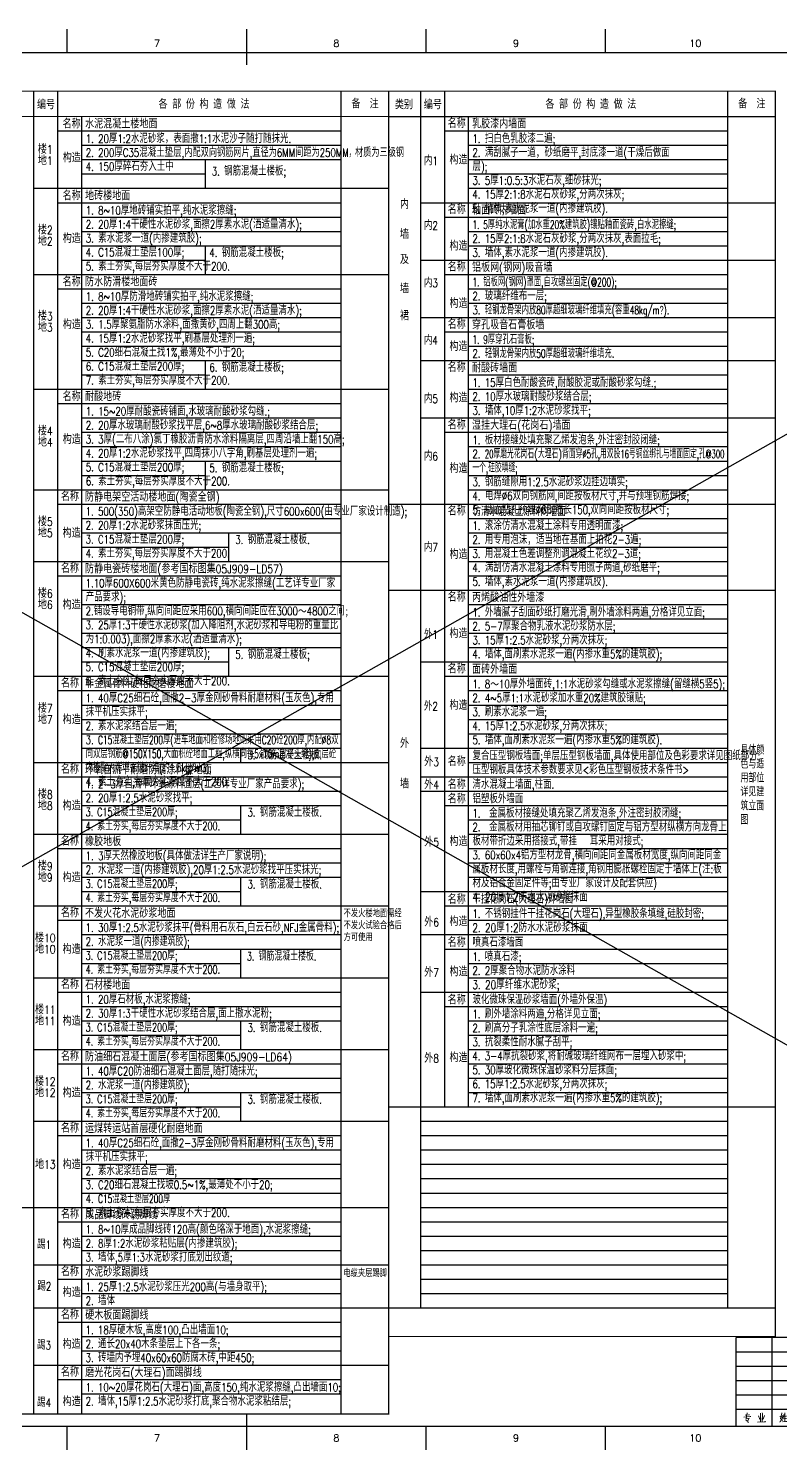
# Model space of a CAD drawing. Header units: millimetres. Extents: x 272502 to 382320, y 153465 to 264763.
# Drawn here: x 320675 to 352103, y 205313 to 264763 of the extents above; entities that cross this region are included whole.
import ezdxf
from ezdxf.enums import TextEntityAlignment as Align

# ---------------------------------------------------------------- set-up
doc = ezdxf.new("R2010")
doc.units = ezdxf.units.MM
doc.header["$LTSCALE"] = 1000
doc.layers.get('0').update_dxf_attribs({"color": 8})
for name, color, linetype in [('-人员定位', 6, 'Continuous'), ('HQ2', 8, 'Continuous'), ('PUB_TEXT', 8, 'Continuous'), ('工程做法表', 8, 'Continuous')]:
    doc.layers.add(name, color=color, linetype=linetype)
doc.styles.add('BIGFONT', font='geditxt.shx', dxfattribs={"bigfont": 'hztxt.shx'})
doc.styles.add('HZ', font='geditxt.shx', dxfattribs={"width": 0.75, "bigfont": 'hzfs_1.shx'})
doc.styles.get("Standard").update_dxf_attribs({"font": 'txt', "bigfont": 'gbcbig.shx'})

# ---------------------------------------------------------------- blocks, each defined once
blk = doc.blocks.new('GEDI_WK_A11')
at = {"color": 3}
for p, q in [((450, 584), (450, 594)), ((525, 584), (525, 594)), ((600, 584), (600, 594)), ((675, 584), (675, 594)), ((450, 0), (450, 10)), ((525, 0), (525, 10)), ((600, 0), (600, 10)), ((675, 0), (675, 10))]:
    blk.add_line(p, q, dxfattribs=at)
blk.add_lwpolyline([(0, 0, 0.1, 0.1, 0), (1050, 0, 0.1, 0.1, 0), (1050, 594, 0.1, 0.1, 0), (0, 594, 0.1, 0.1, 0)], format="xyseb", close=True, dxfattribs=at)
for points in [[(525, 579, 0.5, 0.5, 0), (525, 594, 0.5, 0.5, 0)], [(525, 0, 0.5, 0.5, 0), (525, 15, 0.5, 0.5, 0)]]:
    blk.add_lwpolyline(points, format="xyseb", dxfattribs=at)
blk.add_lwpolyline([(25, 10), (1040, 10), (1040, 584), (25, 584)], close=True, dxfattribs=at)
for s, p in [('7', (487.5, 588)), ('8', (562.5, 588)), ('9', (637.5, 588)), ('10', (712.5, 588)), ('7', (487.5, 5)), ('8', (562.5, 5)), ('9', (637.5, 5)), ('10', (712.5, 5))]:
    blk.add_text(s, height=3, dxfattribs=at).set_placement(p, align=Align.MIDDLE)
blk = doc.blocks.new('GEDI_HQ2_2012')
at = {"layer": 'HQ2', "color": 2}
for p, q in [((0, 37), (-65, 37)), ((-65, 0), (-65, 37)), ((-50, 0), (-50, 37)), ((-35, 0), (-35, 37)), ((-15, 0), (-15, 37)), ((0, 0), (0, 37)), ((-65, 31), (0, 31)), ((-65, 25), (0, 25)), ((-65, 19), (0, 19)), ((-65, 13), (0, 13)), ((-65, 7), (0, 7)), ((0, 0), (0, 7)), ((-65, 0), (0, 0))]:
    blk.add_line(p, q, dxfattribs=at)
at = {"layer": 'HQ2', "color": 7, "lineweight": 0}
for points in [[(-61.84, 3.75), (-58.95, 3.96), (-59.09, 3.99), (-59.26, 3.96)], [(-61.32, 4.51), (-59.5, 4.74), (-59.61, 4.74), (-59.81, 4.67)], [(-60.48, 5.59), (-60.45, 5.32), (-60.68, 4.06), (-60.94, 2.94), (-61, 3), (-59.61, 3.24), (-59.64, 3.34), (-60.33, 1.98)], [(-60.97, 2.42), (-60.62, 2.15), (-60.39, 1.98), (-60.13, 1.81), (-59.99, 1.67), (-59.9, 1.5)], [(-56.1, 1.64), (-52.83, 1.81), (-52.98, 1.84), (-53.3, 1.77)], [(-55.7, 4.3), (-55.3, 3.17), (-55.24, 2.8)], [(-54.89, 5.32), (-54.83, 5.02), (-54.83, 1.71)], [(-54.16, 5.56), (-54.1, 5.29), (-54.16, 1.74)], [(-53.24, 4.44), (-53.3, 3.99), (-53.67, 3.34), (-54.13, 2.66)], [(-45.7, 4.4), (-45.7, 4.26), (-45.81, 3.69), (-45.9, 3.24), (-45.95, 2.94), (-46.07, 2.69), (-46.25, 2.39), (-46.42, 2.12), (-46.62, 1.84), (-46.85, 1.57)], [(-46.82, 3.96), (-45.72, 4.09)], [(-46.04, 5.53), (-46.04, 5.36), (-46.48, 3), (-46.3, 2.9), (-46.1, 2.73), (-45.92, 2.59), (-45.78, 2.42), (-45.7, 2.25)], [(-45.75, 1.81), (-43.72, 1.91), (-43.93, 1.94), (-44.27, 1.88)], [(-45.12, 4.88), (-45.12, 4.64), (-45.26, 3.99), (-45.4, 3.58), (-45.58, 3.21)], [(-45.29, 3), (-44.07, 3.17), (-44.22, 3.17), (-44.36, 3.11)], [(-45.17, 3.96), (-44.02, 4.06), (-44.1, 4.09), (-44.27, 4.06)], [(-44.71, 5.53), (-44.68, 5.32), (-44.74, 1.88)], [(-39.56, 4.64), (-39.47, 4.61), (-38.17, 4.84), (-38.25, 4.91), (-38.49, 4.57), (-38.74, 4.2), (-39.01, 3.89), (-39.3, 3.58), (-39.62, 3.27), (-39.96, 2.97), (-40.34, 2.69), (-40.4, 2.66), (-40.63, 2.52), (-40.86, 2.36)], [(-39.15, 5.7), (-39.18, 5.46), (-39.53, 4.91), (-39.73, 4.57), (-39.96, 4.26), (-40.25, 3.92), (-40.54, 3.69)], [(-39.88, 4.26), (-39.82, 4.23), (-39.5, 3.92), (-39.47, 3.75), (-39.59, 3.99)], [(-39.73, 3.04), (-39.67, 2.94), (-39.62, 2.08), (-39.59, 1.98), (-39.59, 1.37), (-39.62, 1.64), (-39.62, 1.74), (-38.19, 1.91), (-38.22, 1.91), (-38.37, 1.91), (-38.22, 3.17), (-38.17, 3.11), (-38.25, 3.07), (-39.64, 2.87)], [(-27.95, 4.37), (-27.98, 4.2), (-28.44, 3.58), (-28.47, 3.51), (-28.7, 3.21), (-29.11, 2.83), (-29.31, 2.66), (-29.51, 2.49)], [(-28.5, 5.49), (-28.53, 5.26), (-28.76, 4.74), (-28.96, 4.33), (-29.2, 3.99)], [(-28.99, 1.61), (-26.79, 1.77), (-26.93, 1.77), (-27.25, 1.74)], [(-28.73, 4.81), (-27.89, 4.91)], [(-28.62, 2.66), (-28.47, 2.22), (-28.47, 2.01), (-28.5, 2.29)], [(-28.53, 4.78), (-28.33, 4.26)], [(-27.57, 3.27), (-28.5, 3.14)], [(-28.07, 2.94), (-27.95, 2.42), (-28.01, 2.15), (-28.01, 2.52)], [(-28.01, 4.13), (-26.85, 2.83), (-26.38, 2.83), (-26.85, 2.87), (-27.08, 3.11)], [(-27.43, 5.49), (-27.4, 5.32), (-27.75, 4.37)], [(-27.34, 2.9), (-27.34, 2.66), (-27.69, 1.71)], [(-27.6, 4.71), (-26.56, 4.88)], [(-27.28, 4.67), (-27.02, 4.13)], [(-22.07, 4.64), (-21.98, 4.61), (-20.68, 4.84), (-20.76, 4.91), (-20.99, 4.57), (-21.26, 4.2), (-21.52, 3.89), (-21.81, 3.58), (-22.12, 3.27), (-22.47, 2.97), (-22.85, 2.69), (-22.91, 2.66), (-23.14, 2.52), (-23.37, 2.36)], [(-21.66, 5.7), (-21.69, 5.46), (-22.04, 4.91), (-22.24, 4.57), (-22.47, 4.26), (-22.76, 3.92), (-23.05, 3.69)], [(-22.39, 4.26), (-22.33, 4.23), (-22.01, 3.92), (-21.98, 3.75), (-22.1, 3.99)], [(-22.24, 3.04), (-22.18, 2.94), (-22.12, 2.08), (-22.1, 1.98), (-22.1, 1.37), (-22.12, 1.64), (-22.12, 1.74), (-20.71, 1.91), (-20.74, 1.91), (-20.88, 1.91), (-20.74, 3.17), (-20.68, 3.11), (-20.76, 3.07), (-22.15, 2.87)], [(-11.41, 5.19), (-11.35, 4.84), (-11.32, 4.09), (-11.29, 3.31), (-11.29, 3.21), (-11.29, 2.66), (-11.29, 1.94), (-11.29, 2.18), (-10.17, 2.39), (-9.93, 2.15), (-9.87, 2.46), (-9.87, 2.87), (-9.84, 3.65), (-9.82, 4.47), (-9.82, 5.15), (-9.79, 5.05), (-11.32, 4.81)], [(-11.29, 3.58), (-10.17, 3.79), (-10.28, 3.82), (-10.54, 3.69)], [(-6.17, 2.63), (-4.37, 2.9), (-4.46, 2.94), (-4.57, 2.83)], [(-5.5, 2.42), (-5.53, 2.25), (-5.76, 1.91), (-5.97, 1.67), (-6.17, 1.5)], [(-6.08, 4.57), (-4.37, 4.78)], [(-5.62, 5.49), (-5.56, 5.29), (-5.56, 2.73)], [(-5.53, 3.99), (-5.01, 4.09)], [(-5.5, 3.41), (-5.04, 3.51)], [(-5.04, 2.52), (-4.72, 2.12), (-4.72, 1.94), (-4.83, 2.25)], [(-4.8, 5.7), (-4.75, 5.49), (-4.83, 2.83)], [(-4.14, 5.22), (-4.05, 4.84), (-4.05, 4.09), (-4.08, 3.27), (-4.14, 2.76), (-4.28, 2.22), (-4.46, 1.88), (-4.78, 1.37)], [(-4.08, 3.07), (-4.02, 3.07), (-3.56, 3.17)], [(-4.05, 4.81), (-3.18, 4.98), (-3.27, 5.08), (-3.27, 4.03), (-3.27, 3.96), (-3.24, 2.42), (-3.27, 1.84), (-3.3, 1.5), (-3.33, 1.4), (-3.76, 1.84), (-3.36, 1.54)], [(-4.02, 3.96), (-3.53, 4.06)]]:
    blk.add_lwpolyline(points, dxfattribs=at)
blk.add_text('112233', height=0.0001).set_placement((-22.1, 1.74))

msp = doc.modelspace()

# ---------------------------------------------------------------- linework, layer by layer
at = {"layer": '-人员定位'}
for p, q in [((277294.7, 205337.7), (382294.7, 264737.7)), ((277294.7, 264737.7), (382294.7, 205337.7))]:
    msp.add_line(p, q, dxfattribs=at)
at = {"layer": '工程做法表'}
for p, q in [((328057.8, 259279.4), (328057.8, 258079.4)), ((328065.7, 255679.4), (328065.7, 254479.4)), ((328065.7, 250879.4), (328065.7, 249679.4)), ((328065.7, 246679.4), (328065.7, 245479.4)), ((329029.9, 243679.4), (329029.9, 242479.4)), ((329029.9, 238879.4), (329029.9, 237679.4)), ((329540.6, 234679.4), (329540.6, 234079.4)), ((329540.6, 232279.4), (329540.6, 231079.4)), ((329540.6, 229279.4), (329540.6, 228079.4)), ((329540.6, 226279.4), (329540.6, 225079.4)), ((329540.6, 223279.4), (329540.6, 222079.4)), ((329540.6, 220279.4), (329540.6, 219079.4))]:
    msp.add_line(p, q, dxfattribs=at)
at = {"layer": '工程做法表', "const_width": 50}
for points in [[(281794.7, 262143.1), (325249, 262143.1)], [(281794.7, 262143.1), (335723.3, 262143.1), (335723.3, 206843.1), (319560.3, 206843.1)], [(281794.7, 262143.1), (335723.3, 262143.1), (335723.3, 206843.1), (319560.3, 206843.1)], [(297957.8, 262143.1), (351886.4, 262143.1), (351886.4, 210079.4), (335723.3, 210079.4)], [(297957.8, 262143.1), (351886.4, 262143.1), (351883.6, 211279.4), (335723.3, 211279.4)], [(319553.9, 261079.4), (335723.3, 261079.4)], [(335716.9, 261079.4), (351886.4, 261079.4)]]:
    msp.add_lwpolyline(points, dxfattribs=at)
at = {"layer": '工程做法表'}
for points in [[(320891.8, 262143.1), (320891.8, 206843.1)], [(321891.8, 262143.1), (321891.8, 206843.1)], [(333722, 262143.1), (333722, 206843.1)], [(337055.9, 262143.1), (337055.9, 211279.4)], [(338054.9, 262143.1), (338054.9, 219679.4)], [(349886.1, 262143.1), (349886.1, 211279.4)], [(322891.8, 261079.4), (322891.8, 206843.1)], [(335724.3, 261079.4), (351886.2, 261079.4)], [(339055.9, 261079.4), (339055.9, 219679.4)], [(321891.8, 260479.4), (333722, 260479.4)], [(321891.8, 260479.4), (333722, 260479.4)], [(338055.9, 260479.4), (349886.1, 260479.4)], [(322891.8, 259879.4), (333722, 259879.4)], [(339055.9, 259879.4), (349886.1, 259879.4)], [(322891.8, 259279.4), (333722, 259279.4)], [(339055.9, 259279.4), (349886.1, 259279.4)], [(322891.8, 258679.4), (328057.8, 258679.4)], [(339055.9, 258679.4), (349886.1, 258679.4)], [(320891.8, 258079.4), (335723.3, 258079.4)], [(339055.9, 258079.4), (349886.1, 258079.4)], [(321891.8, 257479.4), (333722, 257479.4)], [(337055.9, 257479.4), (351886, 257479.4)], [(322891.8, 256879.4), (333722, 256879.4)], [(338055.9, 256879.4), (349886.1, 256879.4)], [(322891.8, 256279.4), (333722, 256279.4)], [(339055.9, 256279.4), (349886.1, 256279.4)], [(322891.8, 255679.4), (333722, 255679.4)], [(339055.9, 255679.4), (349886.1, 255679.4)], [(322891.8, 255079.4), (328065.7, 255079.4)], [(337054.9, 255079.4), (351885.9, 255079.4)], [(320891.8, 254479.4), (335723.3, 254479.4)], [(338055.9, 254479.4), (349886.1, 254479.4)], [(321891.8, 253879.4), (333722, 253879.4)], [(339055.9, 253879.4), (349886.1, 253879.4)], [(322891.8, 253279.4), (333722, 253279.4)], [(339055.9, 253279.4), (349886.1, 253279.4)], [(322891.8, 252679.4), (333722, 252679.4)], [(337054.9, 252679.4), (351885.9, 252679.4)], [(322891.8, 252079.4), (333722, 252079.4)], [(338055.9, 252079.4), (349886.1, 252079.4)], [(322891.8, 251479.4), (333722, 251479.4)], [(339055.9, 251479.4), (349886.1, 251479.4)], [(322891.8, 250879.4), (333722, 250879.4)], [(337054.9, 250879.4), (351885.9, 250879.4)], [(322891.8, 250279.4), (328065.7, 250279.4)], [(339055.9, 250279.4), (349886.1, 250279.4)], [(320891.8, 249679.4), (335723.3, 249679.4)], [(339055.9, 249679.4), (349886.1, 249679.4)], [(321891.8, 249079.4), (333722, 249079.4)], [(339055.9, 249079.4), (349886.1, 249079.4)], [(322891.8, 248479.4), (333722, 248479.4)], [(337054.9, 248479.4), (351885.4, 248479.4)], [(322891.8, 247879.4), (333722, 247879.4)], [(338054.9, 247879.4), (349886.1, 247879.4)], [(322891.8, 247279.4), (333722, 247279.4)], [(339055.9, 247279.4), (349886.1, 247279.4)], [(322891.8, 246679.4), (333722, 246679.4)], [(339055.9, 246679.4), (349886.1, 246679.4)], [(322891.8, 246079.4), (328065.7, 246079.4)], [(339054.9, 246079.4), (349885.1, 246079.4)], [(320891.8, 245479.4), (335723.3, 245479.4)], [(339054.9, 245479.4), (349886.1, 245479.4)], [(321891.8, 244879.4), (333722, 244879.4)], [(335723.3, 244879.4), (351885.4, 244879.4)], [(322891.8, 244279.4), (333722, 244279.4)], [(339055.9, 244279.4), (349886.1, 244279.4)], [(322891.8, 243679.4), (333722, 243679.4)], [(339055.9, 243679.4), (349886.1, 243679.4)], [(322891.8, 243079.4), (329029.9, 243079.4)], [(339055.9, 243079.4), (349886.1, 243079.4)], [(320891.8, 242479.4), (335723.1, 242479.4)], [(339055.9, 242479.4), (349886.1, 242479.4)], [(321891.8, 241879.4), (333722, 241879.4)], [(339055.9, 241879.4), (349886.1, 241879.4)], [(322891.8, 241279.4), (333722, 241279.4)], [(335723.3, 241279.4), (351885.2, 241279.4)], [(322891.8, 240679.4), (333722, 240679.4)], [(339055.9, 240679.4), (349886.1, 240679.4)], [(322891.8, 240079.4), (333722, 240079.4)], [(339055.9, 240079.4), (349886.1, 240079.4)], [(322891.8, 239479.4), (333722, 239479.4)], [(339055.9, 239479.4), (349886.1, 239479.4)], [(322891.8, 238879.4), (333722, 238879.4)], [(339055.9, 238879.4), (349886.1, 238879.4)], [(322891.8, 238279.4), (329029.9, 238279.4)], [(337055.9, 238279.4), (349886.1, 238279.4)], [(320891.8, 237679.4), (335722.8, 237679.4)], [(338055.9, 237679.4), (349886.1, 237679.4)], [(321891.8, 237079.4), (333722, 237079.4)], [(339055.9, 237079.4), (349886.1, 237079.4)], [(322891.8, 236479.4), (333722, 236479.4)], [(339055.9, 236479.4), (349886.1, 236479.4)], [(322891.8, 235879.4), (333722, 235879.4)], [(339055.9, 235879.4), (349886.1, 235879.4)], [(322891.8, 235279.4), (333722, 235279.4)], [(339055.9, 235279.4), (349886.1, 235279.4)], [(322891.8, 234679.4), (333722, 234679.4)], [(337055.9, 234679.4), (349886.1, 234679.4)], [(320891.8, 234079.4), (335722.6, 234079.4)], [(339055.9, 234079.4), (349886.1, 234079.4)], [(321891.8, 233479.4), (333722, 233479.4)], [(337055.9, 233479.4), (349886.1, 233479.4)], [(322891.8, 232879.4), (333722, 232879.4)], [(337055.9, 232879.4), (349886.1, 232879.4)], [(322891.8, 232279.4), (333722, 232279.4)], [(338054.9, 232279.4), (349886.1, 232279.4)], [(322891.8, 231679.4), (329540.6, 231679.4)], [(339055.9, 231679.4), (349886.1, 231679.4)], [(320891.8, 231079.4), (335722.5, 231079.4)], [(339055.9, 231079.4), (349886.1, 231079.4)], [(321891.8, 230479.4), (333722, 230479.4)], [(339055.9, 230479.4), (349886.1, 230479.4)], [(322891.8, 229879.4), (333722, 229879.4)], [(339055.9, 229879.4), (349886.1, 229879.4)], [(322891.8, 229279.4), (333722, 229279.4)], [(339055.9, 229279.4), (349886.1, 229279.4)], [(322891.8, 228679.4), (329540.6, 228679.4)], [(337055.9, 228679.4), (349886.1, 228679.4)], [(320891.8, 228079.4), (335722.3, 228079.4)], [(338055.9, 228079.4), (349886.1, 228079.4)], [(321891.8, 227479.4), (333722, 227479.4)], [(339055.9, 227479.4), (349886.1, 227479.4)], [(322891.8, 226879.4), (333722, 226879.4)], [(337055.9, 226879.4), (349886.1, 226879.4)], [(322891.8, 226279.4), (333722, 226279.4)], [(338055.9, 226279.4), (349886.1, 226279.4)], [(322891.8, 225679.4), (329540.6, 225679.4)], [(339054.9, 225679.4), (349886.1, 225679.4)], [(320891.8, 225079.4), (335723.3, 225079.4)], [(339055.9, 225079.4), (349886.1, 225079.4)], [(321891.8, 224479.4), (333722, 224479.4)], [(337055.9, 224479.4), (349886.1, 224479.4)], [(322891.8, 223879.4), (333722, 223879.4)], [(338054.9, 223879.4), (349886.1, 223879.4)], [(322891.8, 223279.4), (333722, 223279.4)], [(339054.9, 223279.4), (349886.1, 223279.4)], [(322891.8, 222679.4), (329540.6, 222679.4)], [(339054.9, 222679.4), (349886.1, 222679.4)], [(339055.9, 222679.4), (349886.1, 222679.4)], [(320891.8, 222079.4), (335723.3, 222079.4)], [(339054.9, 222079.4), (349886.1, 222079.4)], [(339055.9, 222079.4), (349886.1, 222079.4)], [(321891.8, 221479.4), (333722, 221479.4)], [(339054.9, 221479.4), (349886.1, 221479.4)], [(339055.9, 221479.4), (349886.1, 221479.4)], [(322891.8, 220879.4), (333722, 220879.4)], [(339054.9, 220879.4), (349886.1, 220879.4)], [(339055.9, 220879.4), (349886.1, 220879.4)], [(322891.8, 220279.4), (333722, 220279.4)], [(339054.9, 220279.4), (349886.1, 220279.4)], [(339055.9, 220279.4), (349886.1, 220279.4)], [(322891.8, 219679.4), (329540.6, 219679.4)], [(335724.3, 219679.4), (351884.6, 219679.4)], [(339055.9, 219679.4), (349886.1, 219679.4)], [(320891.8, 219079.4), (335723.3, 219079.4)], [(337055.9, 219079.4), (349886.1, 219079.4)], [(321891.8, 218479.4), (333722, 218479.4)], [(337055.9, 218479.4), (349886.1, 218479.4)], [(322891.8, 217879.4), (333722, 217879.4)], [(337055.9, 217879.4), (349886.1, 217879.4)], [(322891.8, 217279.4), (333722, 217279.4)], [(337055.9, 217279.4), (349886.1, 217279.4)], [(322891.8, 216679.4), (333722, 216679.4)], [(337055.9, 216679.4), (349886.1, 216679.4)], [(322891.8, 216079.4), (333722, 216079.4)], [(337055.9, 216079.4), (349886.1, 216079.4)], [(319560.3, 215479.4), (335723.3, 215479.4)], [(337055.9, 215479.4), (349886.1, 215479.4)], [(321891.8, 214879.4), (333722, 214879.4)], [(337055.9, 214879.4), (349886.1, 214879.4)], [(322891.8, 214279.4), (333722, 214279.4)], [(337055.9, 214279.4), (349886.1, 214279.4)], [(322891.8, 213679.4), (333722, 213679.4)], [(337055.9, 213679.4), (349886.1, 213679.4)], [(320891.8, 213079.4), (335721.7, 213079.4)], [(337055.9, 213079.4), (349886.1, 213079.4)], [(321891.8, 212479.4), (333722, 212479.4)], [(337055.9, 212479.4), (349886.1, 212479.4)], [(322891.8, 211879.4), (333722, 211879.4)], [(337055.9, 211879.4), (349886.1, 211879.4)], [(320891.8, 211279.4), (335721.7, 211279.4)], [(335723.3, 211279.4), (351883.6, 211279.4)], [(321891.8, 210679.4), (333722, 210679.4)], [(322891.8, 210079.4), (333722, 210079.4)], [(322891.8, 209479.4), (333722, 209479.4)], [(320891.8, 208879.4), (335721.7, 208879.4)], [(321891.8, 208279.4), (333722, 208279.4)], [(322891.8, 207679.4), (333722, 207679.4)]]:
    msp.add_lwpolyline(points, dxfattribs=at)

# ---------------------------------------------------------------- block references
at = {"xscale": 100, "yscale": 100, "zscale": 100}
for name, p in [('GEDI_WK_A11', (277294.7, 205337.7)), ('GEDI_HQ2_2012', (356754.7, 206337.7))]:
    msp.add_blockref(name, p, dxfattribs=at)

# ---------------------------------------------------------------- texts
at = {"layer": 'PUB_TEXT', "linetype": 'Continuous', "style": 'BIGFONT'}
for s, width, p in [('编号', 0.8, (321409.8, 261391.5)), ('备  注', 0.8, (334741.3, 261422.2)), ('类别', 0.8, (336364.6, 261391.5)), ('编号', 0.8, (337572.9, 261391.5)), ('备  注', 0.8, (350904.4, 261422.2)), ('名称', 0.8, (338572, 260608.6)), ('楼1', 0.8, (321377.3, 259527.8)), ('地1', 0.8, (321377.3, 259059.9)), ('内1', 0.75, (337491.6, 259050.2)), ('内', 0.8, (336389.6, 257228.3)), ('名称', 0.8, (338572, 257008.6)), ('楼2', 0.8, (321377.3, 256156.8)), ('墙', 0.8, (336389.6, 255976.6)), ('内2', 0.75, (337491.6, 256346.2)), ('地2', 0.8, (321377.3, 255688.8)), ('及', 0.8, (336389.6, 254919.3)), ('名称', 0.8, (338572, 254608.6)), ('墙', 0.8, (336389.6, 253701.4)), ('内3', 0.75, (337491.6, 253946.2)), ('楼3', 0.8, (321377.3, 252556.8)), ('裙', 0.8, (336389.6, 252569)), ('地3', 0.8, (321377.3, 252088.8)), ('名称', 0.8, (338572, 252208.6)), ('内4', 0.75, (337491.6, 251546.2)), ('名称', 0.8, (338572, 250408.6)), ('内5', 0.75, (337491.6, 249104)), ('楼4', 0.8, (321377.3, 247756.8)), ('名称', 0.8, (338572, 248008.6)), ('地4', 0.8, (321377.3, 247288.8)), ('内6', 0.75, (337491.6, 246704)), ('名称', 0.8, (322408, 245008.6)), ('楼5', 0.8, (321377.3, 243963.6)), ('名称', 0.8, (338572, 244408.6)), ('地5', 0.8, (321377.3, 243495.6)), ('内7', 0.75, (337491.6, 242892.5)), ('名称', 0.8, (322408, 242008.6)), ('楼6', 0.8, (321377.3, 240963.6)), ('地6', 0.8, (321377.3, 240495.6)), ('名称', 0.8, (338572, 240808.6)), ('外1', 0.75, (337491.6, 239250.2)), ('名称', 0.8, (338572, 237808.6)), ('名称', 0.8, (322408, 237208.6)), ('外2', 0.75, (337491.6, 236250.2)), ('楼7', 0.8, (321377.3, 236163.6)), ('地7', 0.8, (321377.3, 235695.6)), ('外', 0.8, (336389.6, 234692.1)), ('外3', 0.8, (337520.4, 233927)), ('名称', 0.8, (338572, 233932.4)), ('名称', 0.8, (322408, 233608.6)), ('墙', 0.8, (336389.6, 233003.4)), ('外4', 0.8, (337520.4, 232966.2)), ('名称', 0.8, (338572, 232971.6)), ('楼8', 0.8, (321377.3, 232563.6)), ('地8', 0.8, (321377.3, 232095.6)), ('名称', 0.8, (338572, 232371.6)), ('名称', 0.8, (322408, 230608.6)), ('外5', 0.8, (337520.4, 230569.6)), ('楼9', 0.8, (321377.3, 229563.6)), ('地9', 0.8, (321377.3, 229095.6)), ('名称', 0.8, (338572, 228171.6)), ('名称', 0.8, (322408, 227608.6)), ('外6', 0.8, (337520.4, 227221.3)), ('楼10', 0.8, (321377.3, 226563.6)), ('名称', 0.8, (338572, 226371.6)), ('地10', 0.8, (321377.3, 226095.6)), ('外7', 0.8, (337520.4, 225121.3)), ('名称', 0.8, (322408, 224608.6)), ('名称', 0.8, (338572, 223971.6)), ('楼11', 0.8, (321377.3, 223563.6)), ('地11', 0.8, (321377.3, 223095.6)), ('名称', 0.8, (322408, 221608.6)), ('外8', 0.8, (337520.4, 221531.1)), ('楼12', 0.8, (321377.3, 220563.6)), ('地12', 0.8, (321377.3, 220095.6)), ('名称', 0.8, (322408, 218608.6)), ('地13', 0.8, (321377.3, 217095.6)), ('名称', 0.8, (322408, 215008.6)), ('踢1', 0.75, (321327.6, 213741.3)), ('名称', 0.8, (322408, 212608.6)), ('踢2', 0.75, (321338, 212002.3)), ('名称', 0.8, (322408, 210808.6)), ('踢3', 0.75, (321327.6, 209541.3)), ('名称', 0.8, (322408, 208408.6)), ('踢4', 0.75, (321327.6, 207141.3))]:
    msp.add_text(s, height=350, dxfattribs=dict(at, width=width)).set_placement(p, align=Align.CENTER)
at = {"layer": 'PUB_TEXT', "linetype": 'Continuous', "style": 'BIGFONT', "width": 0.8}
for s, p in [('各 部 份 构 造 做 法', (326113, 261410.7)), ('各 部 份 构 造 做 法', (342276.1, 261410.7)), ('名称', (322102.1, 260588.3)), ('水泥混凝土楼地面', (323041, 260588.3)), ('乳胶漆内墙面', (339211, 260589.5)), ('构造', (322108.5, 259171.6)), ('构造', (338268.5, 259084.8)), ('名称', (322102.1, 257588.3)), ('地砖楼地面', (323041, 257588.3)), ('釉面砖内墙面', (339211, 256989.5)), ('构造', (322108.5, 255800.5)), ('构造', (338268.5, 255484.8)), ('铝板网(钢网)吸音墙', (339211, 254589.5)), ('名称', (322102.1, 253988.3)), ('防水防滑楼地面砖', (323041, 253988.3)), ('构造', (338268.5, 253084.8)), ('构造', (322108.5, 252200.5)), ('穿孔吸音石膏板墙', (339211, 252189.5)), ('构造', (338268.5, 251284.8)), ('耐酸砖墙面', (339211, 250389.5)), ('名称', (322102.1, 249188.3)), ('耐酸地砖', (323041, 249188.3)), ('构造', (338268.5, 249138.6)), ('湿挂大理石(花岗石)墙面', (339211, 247989.5)), ('构造', (322108.5, 247400.5)), ('构造', (338268.5, 246190.2)), ('防静电架空活动楼地面(陶瓷全钢) ', (323038.9, 244989.4)), ('构造', (322104.4, 243484.8)), ('构造', (338268.5, 242591.4)), ('防静电瓷砖楼地面(参考国标图集05J909-LD57) ', (323038.9, 241989.4)), ('构造', (322104.4, 240484.8)), ('丙烯酸油性外墙漆', (339211, 240789.5)), ('构造', (338268.5, 239284.8)), ('面砖外墙面', (339211, 237789.5)), ('非金属骨料硬化耐磨楼地面 ', (323038.9, 237189.4)), ('构造', (338268.5, 236284.8)), ('构造', (322104.4, 235684.8)), ('环氧自流平耐磨防腐涂料楼地面 ', (323038.9, 233589.4)), ('构造', (322104.4, 232084.8)), ('橡胶地板', (323038.9, 230589.4)), ('构造', (338268.5, 230593.7)), ('构造', (322104.4, 229084.8)), ('不发火花水泥砂浆地面', (323038.9, 227589.4)), ('构造', (338268.5, 227245.4)), ('构造', (322104.4, 226084.8)), ('构造', (338268.5, 225145.4)), ('石材楼地面', (323038.9, 224589.4)), ('构造', (322104.4, 223084.8)), ('防油细石混凝土面层(参考国标图集05J909-LD64)', (323038.9, 221589.4)), ('构造', (338268.5, 221555.3)), ('构造', (322104.4, 220084.8)), ('运煤转运站首层硬化耐磨地面', (323038.9, 218589.4)), ('构造', (322104.4, 217084.8)), ('成品脚线砖踢脚线', (323046.9, 214989.5)), ('构造', (322104.4, 213776)), ('水泥砂浆踢脚线', (323046.9, 212589.5)), ('构造', (322104.4, 211744.2)), ('硬木板面踢脚线 ', (323046.9, 210789.5)), ('构造', (322104.4, 209576)), ('磨光花岗石(大理石)面踢脚线', (323046.9, 208389.5)), ('构造', (322104.4, 207176))]:
    msp.add_text(s, height=350, dxfattribs=at).set_placement(p)
at = {"layer": 'PUB_TEXT', "style": 'HZ', "width": 0.7}
msp.add_text('3. 钢筋混凝土楼板.', height=350, dxfattribs=at).set_placement((329804.9, 225798.2))
at = {"layer": 'PUB_TEXT', "linetype": 'Continuous', "attachment_point": 1}
for s, insert, char_height, width, style in [('1. 20厚1:2水泥砂浆，表面撒1:1水泥沙子随打随抹光.\\P2. 200厚C35混凝土垫层,{\\Fgeditxt,dxt|c134;内配双向钢筋网片,直径为6MM间距为250MM\\Fgbenor,gbcbig|c134;，\\Fgeditxt,dxt|c134;材质为三级钢}\\P4. 150厚碎石夯入土中', (323071.2, 260329.5), 350, 12745.052, 'HZ'), ('1. 扫白色乳胶漆二遍;\\P2. 满刮腻子一道{\\fSimSun|b0|i0|c134|p2;，}砂纸磨平,封底漆一道(干燥后做面层);\\P3. 5厚1:0.5:3水泥石灰,细砂抹光;\\P4. 15厚2:1:8水泥石灰砂浆,分两次抹灰;\\P5. 墙体,素水泥浆一道(内掺建筑胶).', (339228.4, 260330.6), 350, 8336.461, 'HZ'), ('\\P\\P3. 钢筋混凝土楼板;', (328332.1, 260136.2), 350, 12745.052, 'HZ'), ('1. 8~10厚地砖铺实拍平,纯水泥浆擦缝;\\P2. 20厚1:4干硬性水泥砂浆,面擦2厚素水泥(洒适量清水);\\P3. 素水泥浆一道(内掺建筑胶);\\P4. C15混凝土垫层100厚;\\P5. 素土夯实,每层夯实厚度不大于200.', (323071.2, 257329.5), 350, 12745.052, 'HZ'), ('{\\W0.65;1. 5厚纯水泥膏(加水重20%建筑胶)镶贴釉面瓷砖},{\\W0.65;白水泥擦缝;}\\P2. 15厚2:1:8水泥石灰砂浆,分两次抹灰,表面拉毛;\\P3. 墙体,素水泥浆一道(内掺建筑胶).', (339228.4, 256730.6), 350, 10657.664, 'HZ'), ('\\P\\P4. 钢筋混凝土楼板;', (328235.1, 256729.5), 350, 12745.052, 'HZ'), ('{\\W0.65;1. 铝板网(钢网)罩面,自攻螺丝固定(@200);}\\P2. 玻璃纤维布一层;\\P3. {\\W0.65;轻钢龙骨架内放80厚超细玻璃纤维填充(容重48kg/m\x8f)}.', (339228.4, 254330.6), 350, 10657.664, 'HZ'), ('1. 8~10厚防滑地砖铺实拍平,纯水泥浆擦缝;\\P2. 20厚1:4干硬性水泥砂浆,面擦2厚素水泥(洒适量清水);\\P3. 1.5厚聚氨脂防水涂料,面撒黄砂,四周上翻300高;\\P4. 15厚1:2水泥砂浆找平,刷基层处理剂一遍;\\P5. C20细石混凝土找1%,最薄处不小于20;\\P6. C15混凝土垫层200厚;\\P7. 素土夯实,每层夯实厚度不大于200.', (323071.2, 253729.5), 350, 12745.052, 'HZ'), ('{\\W0.65;1. 9厚穿孔石膏板;}\\P2. {\\W0.65;轻钢龙骨架内放50厚超细玻璃纤维填充}.', (339228.4, 251930.6), 350, 10657.664, 'HZ'), ('\\P\\P6. 钢筋混凝土楼板;', (328235.1, 251929.5), 350, 12745.052, 'HZ'), ('1. 15厚白色耐酸瓷砖,耐酸胶泥或耐酸砂浆勾缝.;\\P2. 10厚水玻璃耐酸砂浆结合层;{\\H1.033x; \\H0.9681x;\\P3. }墙体,10厚1:2水泥砂浆找平;{\\H1.022x; }', (339228.4, 250130.6), 350, 10657.664, 'HZ'), ('1. 15~20厚耐酸瓷砖铺面,水玻璃耐酸砂浆勾缝.;\\P2. 20厚水玻璃耐酸砂浆找平层,6~8厚水玻璃耐酸砂浆结合层;\\P3. 3厚(二布八涂)氯丁橡胶沥青防水涂料隔离层,四周沿墙上翻150高;\\P4. 20厚1:2水泥砂浆找平,四周抹小八字角,刷基层处理剂一遍;\\P5. C15混凝土垫层200厚;\\P6. 素土夯实,每层夯实厚度不大于200.', (323071.2, 248929.5), 350, 12745.052, 'HZ'), ('1. 板材接缝处填充聚乙烯发泡条,外注密封胶闭缝;\\P2. {\\W0.6;20厚磨光花岗石}({\\W0.6;大理石}){\\W0.6;背面穿%%C5孔,用双股16号铜丝绑扎与墙面固定,孔@300一个,硅胶填缝;\\H1.033x;\\W0.7; \\H0.9681x;\\P}3. 钢筋缝隙用1:2.5水泥砂浆边挂边填实;\\P4. 电焊%%C6双向钢筋网{\\W0.6;,}间距按板材尺寸{\\W0.6;,}并与预埋钢筋焊接;\\P5. 墙面钻孔预埋%%C6钢筋长150{\\W0.6;,}双向间距按板材尺寸;', (339228.4, 247730.6), 350, 10657.664, 'HZ'), ('\\P\\P5. 钢筋混凝土楼板;', (328235.1, 247729.5), 350, 12745.052, 'HZ'), ('\\P1. 500(350)高架空防静电活动地板(陶瓷全钢){\\W0.75;,}尺寸600x600(由专业厂家设计制造);\\P2. 20厚1:2水泥砂浆抹面压光;\\P3. C15混凝土垫层200厚;\\P4. 素土夯实,每层夯实厚度不大于200.', (323064.7, 245330.5), 350, 13198.97, 'HZ'), ('仿清水混凝土涂料内墙面\\P1. 滚涂仿清水混凝土涂料专用透明面漆;\\P2. 用专用泡沫{\\fSimSun|b0|i0|c134|p2;，}适当地在基面上拍花2-3遍;\\P3. 用混凝土色差调整剂调混凝土花纹2-3道;\\P4. 满刮仿清水混凝土涂料专用腻子两道,砂纸磨平;\\P5. 墙体,素水泥浆一道(内掺建筑胶).', (339228.4, 244730.6), 350, 8336.461, 'HZ'), ('\\P\\P3. 钢筋混凝土楼板.', (329318.7, 244729.5), 350, 12745.052, 'HZ'), ('\\P{\\W0.75;1.10厚600X600米黄色防静电瓷砖,纯水泥浆擦缝}(工艺详专业厂家产品要求){\\W0.75;;\\P2.铺设导电铜带,纵向间距应采用600,横向间距应在3000\\fSimSun|b0|i0|c134|p2;～\\Fgeditxt,dxt|c134;4800之间\\F仿宋_gb2313,仿宋_gb2313big|c134;;\\Fgeditxt,dxt|c134;\\P3. 25厚1:3干硬性水泥砂浆}({\\W0.75;加入降阻剂,水泥砂浆和导电粉的重量比为1}:{\\W0.75;0.003}){\\W0.75;,面擦2厚素水泥}({\\W0.75;洒适量清水}){\\W0.75;; \\H1.033x; \\H0.9678x;\\P4. 刷素水泥浆一道}({\\H0.9997x;\\W0.75;内掺建筑胶}){\\H0.9997x;\\W0.75;;\\H1.022x; \\H0.9783x;\\P}5. C15混凝土垫层200厚;\\P6. 素土夯实,每层夯实厚度不大于200.', (323064.7, 242330.5), 350, 10657.275, 'HZ'), ('1. 外墙腻子刮面砂纸打磨光滑,{\\C7;刷}外墙涂料两遍,分格详见立面;\\P2. 5-7厚聚合物乳液水泥砂浆防水层;\\P3. 15厚1:2.5水泥砂浆,分两次抹灰;\\P4. 墙体,面刷素水泥浆一遍(内掺水重5%的建筑胶);', (339228.4, 240530.6), 350, 10657.664, 'HZ'), ('\\P\\P5. 钢筋混凝土楼板;', (329318.7, 239929.5), 350, 12745.052, 'HZ'), ('1. 8{\\fSimSun|b0|i0|c134|p2;～}10厚外墙面砖,1:1水泥砂浆勾缝或水泥浆擦缝(留缝横5竖5);\\P2. 4~5厚1:1水泥砂浆加水重20%建筑胶镶贴;\\P3. 刷素水泥浆一遍;\\P4. 15厚1:2.5水泥砂浆,分两次抹灰;\\P5. 墙体,面刷素水泥浆一遍(内掺水重5%的建筑胶).', (339228.4, 237530.6), 350, 10657.664, 'HZ'), ('\\P1. {\\W0.75;40厚C25细石砼,面撒2-3厚金刚砂骨料耐磨材料(玉灰色),专用抹平机压实抹平};\\P2. {\\W0.75;素水泥浆结合层一遍};\\P3. {\\W0.65;C15混凝土垫层200厚(进车地面和检修场地则采用C20砼200厚,内配%%C8双向双层钢筋@150X150,大面积砼地面工程,纵横向每5x10m留平头缝),面层砼内掺聚丙烯增强微纤维(约1.5kg/m\\H0.8571x;3)\\H1.167x;;}\\P4. 素土夯实,每层夯实厚度不大于200.', (323064.7, 237530.5), 350, 10657.275, 'HZ'), ('\\P\\P3. 钢筋混凝土楼板.', (329829.4, 235729.5), 350, 12745.052, 'HZ'), ('复合压型钢板墙面;单层压型钢板墙面,具体使用部位及色彩要求详见图纸部分;\\P压型钢板具体技术参数要求见<彩色压型钢板技术条件书>', (339228.8, 234530.5), 350, 12745.052, 'HZ'), ('{\\W0.7;具体颜色与适用部位详见建筑立面图}', (350428.9, 234763.1), 350, 1139, 'BIGFONT'), ('\\P1. {\\W0.75;2-3厚自流平环氧涂料面层}(工艺详专业厂家产品要求);\\P{\\H0.9997x;\\W0.75;2. 20厚1:2.5水泥砂浆找平\\H0.9994x;;\\H1.022x; \\H0.9783x;\\P\\W0.7;3. C15混凝土垫层200厚;\\P4. 素土夯实,每层夯实厚度不大于200.}', (323064.7, 233930.5), 350, 10657.275, 'HZ'), ('清水混凝土墙面,柱面.', (339228.8, 233330.5), 350, 12745.052, 'HZ'), ('铝塑板外墙面', (339228.8, 232730.5), 350, 12745.052, 'HZ'), ('\\P\\P3. 钢筋混凝土楼板.', (329829.4, 233329.5), 350, 12745.052, 'HZ'), ('1.  金属板材接缝处填充聚乙烯发泡条,外注密封胶闭缝;\\P2.  金属板材用抽芯铆钉或自攻螺钉固定与铝方型材纵横方向龙骨上板材带折边采用搭接式,带挂   耳采用对接式;{\\H1.033x; \\H0.9681x;\\P3. }60x60x4铝方型材龙骨,横向间距同金属板材宽度,纵向间距同金属板材长度,用螺栓与角钢连接,角钢用膨胀螺栓固定于墙体上(注:板材及铝合金固定件等;由专业厂家设计及配套供应){\\H1.022x; \\P4. 20厚1:2防水水泥砂浆抹面}', (339228.4, 232130.6), 350, 10657.664, 'HZ'), ('\\P1. {\\W0.75;3厚天然橡胶地板}(具体做法详生产厂家说明);\\P{\\H0.9997x;\\W0.75;2. 水泥浆一道}(内掺建筑胶){\\H0.9989x;,\\H1.001x;\\W0.75;20厚1:2.5水泥砂浆找平压实抹光\\H0.9994x;;\\H1.022x; \\H0.9783x;\\P\\W0.7;3. C15混凝土垫层200厚;\\P4. 素土夯实,每层夯实厚度不大于200.}', (323064.7, 230930.5), 350, 10657.275, 'HZ'), ('\\P\\P3. 钢筋混凝土楼板.', (329829.4, 230329.5), 350, 12745.052, 'HZ'), ('干挂花岗石(大理石)外墙面', (339228.8, 228530.5), 350, 12745.052, 'HZ'), ('不发火楼地面需经\\P不发火试验合格后\\P方可使用', (333844, 227914), 300, 12745.052, 'HZ'), ('1. 不锈钢挂件干挂花岗石(大理石),异型橡胶条填缝,硅胶封密;\\P{\\H1.022x;2. 20厚1:2防水水泥砂浆抹面}', (339228.4, 227930.6), 350, 10657.664, 'HZ'), ('\\P1. {\\W0.75;30厚1:2.5水泥砂浆抹平(骨料用石灰石,白云石砂,NFJ金属骨料)};\\P{\\H0.9997x;\\W0.75;2. 水泥浆一道\\W0.7;(内掺建筑胶)\\H0.9994x;\\W0.75;;\\H1.022x; \\H0.9783x;\\P\\W0.7;3. C15混凝土垫层200厚;\\P4. 素土夯实,每层夯实厚度不大于200.}', (323064.7, 227930.5), 350, 10657.275, 'HZ'), ('喷真石漆墙面', (339228.8, 226730.5), 350, 12745.052, 'HZ'), ('1. 喷真石漆;\\P2. 2厚聚合物水泥防水涂料\\P{\\H1.022x;3. 20厚纤维水泥砂浆};', (339228.4, 226130.6), 350, 10657.664, 'HZ'), ('\\P1. {\\W0.75;20厚石材板\\H0.9997x;,水泥浆擦缝};\\P{\\H0.9997x;\\W0.75;2. 30厚1:3干硬性水泥砂浆结合层,面上撒水泥粉\\H0.9994x;;\\H1.022x; \\H0.9783x;\\P\\W0.7;3. C15混凝土垫层200厚;\\P4. 素土夯实,每层夯实厚度不大于200.}', (323064.7, 224930.5), 350, 10657.275, 'HZ'), ('玻化微珠保温砂浆墙面(外墙外保温)', (339228.8, 224330.5), 350, 12745.052, 'HZ'), ('1. 刷外墙涂料两遍,分格详见立面;\\P2. 刷高分子乳涂性底层涂料一遍;\\P3. 抗裂柔性耐水腻子刮平;\\P4. 3-4厚抗裂砂浆,将耐碱玻璃纤维网布一层埋入砂浆中;\\P5. 30厚玻化微珠保温砂浆料分层抹面;\\P6. 15厚1:2.5水泥砂浆,分两次抹灰;\\P7. 墙体,面刷素水泥浆一遍(内掺水重5%的建筑胶);', (339228.4, 223730.6), 350, 10657.664, 'HZ'), ('\\P\\P3. 钢筋混凝土楼板.', (329829.4, 224329.5), 350, 12745.052, 'HZ'), ('\\P1. {\\W0.75;40厚C20防油细石混凝土面层\\H0.9989x;\\W0.7;,\\H1.001x;\\W0.75;随打随抹光};\\P{\\H0.9997x;\\W0.75;2. 水泥浆一道\\W0.7;(内掺建筑胶)\\H0.9994x;\\W0.75;;\\H1.022x; \\H0.9783x;\\P\\W0.7;3. C15混凝土垫层200厚;\\P4. 素土夯实,每层夯实厚度不大于200.}', (323064.7, 221930.5), 350, 10657.275, 'HZ'), ('\\P\\P3. 钢筋混凝土楼板.', (329829.4, 221329.5), 350, 12745.052, 'HZ'), ('\\P1. {\\W0.75;40厚C25细石砼,面撒2-3厚金刚砂骨料耐磨材料(玉灰色),专用抹平机压实抹平};\\P2. {\\W0.75;素水泥浆结合层一遍};\\P3. C20细石混凝土找坡0.5~1%,最薄处不小于20;\\P4. {\\W0.65;C15混凝土垫层200厚}\\P5. 素土夯实,每层夯实厚度不大于200.', (323064.7, 218930.5), 350, 10657.275, 'HZ'), ('1. 8~10厚成品脚线砖120高(颜色略深于地面),水泥浆擦缝;\\P2. 8厚1:2水泥砂浆粘贴层(内掺建筑胶);\\P3. 墙体,5厚1:3水泥砂浆打底划出纹道;', (323064.3, 214730.6), 350, 10657.664, 'HZ'), ('电缆夹层踢脚', (333834.6, 212870.8), 300, 1918.962, 'HZ'), ('1. 25厚1:2.5水泥砂浆压光200高(与墙身取平);\\P2. 墙体', (323064.3, 212330.6), 350, 10657.664, 'HZ'), ('1. 18厚硬木板,高度100,凸出墙面10;\\P2. 通长20x40木条垫层上下各一条;\\P3. 砖墙内予埋40x60x60防腐木砖,中距450;', (323064.3, 210530.6), 350, 10657.664, 'HZ'), ('1. 10~20厚花岗石(大理石)面,高度150,纯水泥浆擦缝,凸出墙面10;\\P2. 墙体,15厚1:2.5水泥砂浆打底,聚合物水泥浆粘结层;', (323064.3, 208130.6), 350, 10657.664, 'HZ')]:
    msp.add_mtext(s, dxfattribs=dict(at, insert=insert, char_height=char_height, width=width, style=style))

doc.saveas('drawing.dxf')
